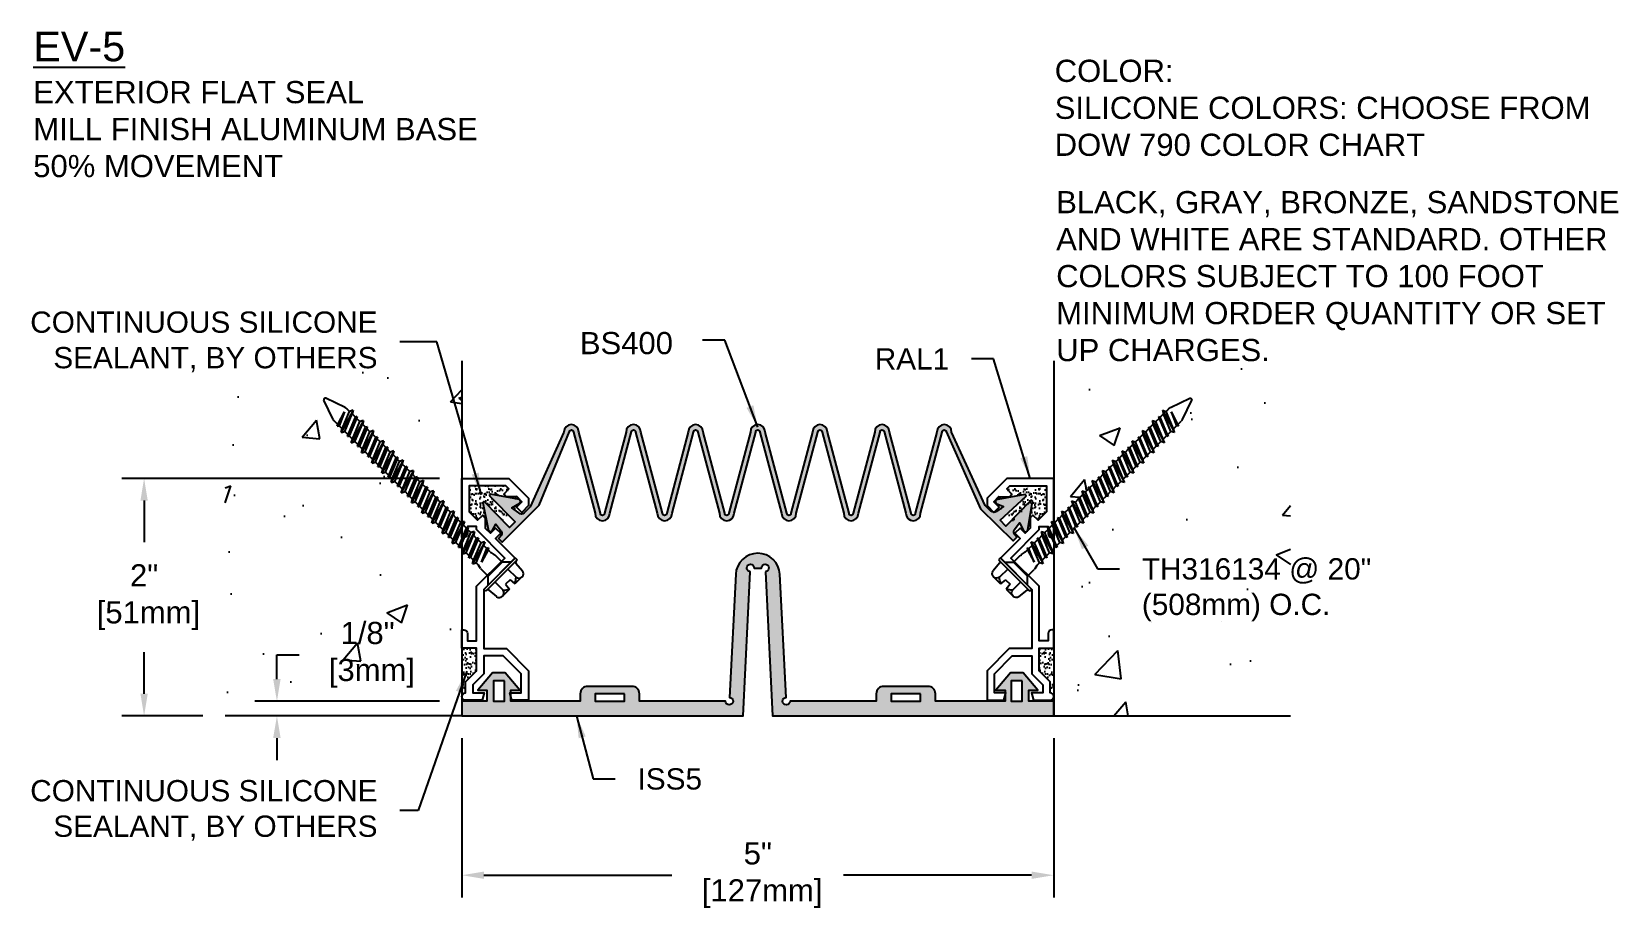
# Model space of a CAD drawing. Header units: inches. Extents: x -31.3 to -17.9, y 18.9 to 26.3.
import ezdxf

# ---------------------------------------------------------------- set-up
doc = ezdxf.new("R2010")
doc.units = ezdxf.units.IN
doc.header["$MEASUREMENT"] = 0
for name, color, linetype in [('Anchors', 4, 'Continuous'), ('Conditions', 1, 'Continuous'), ('Dimensions', 3, 'Continuous'), ('Fillers', 2, 'Continuous'), ('Metals', 7, 'Continuous'), ('TEXT', 2, 'Continuous')]:
    doc.layers.add(name, color=color, linetype=linetype)
doc.styles.add('ARIAL', font='arial.ttf')
doc.dimstyles.new('Arial', dxfattribs={"dimtxt": 0.1875, "dimasz": 0.1875, "dimexe": 0.1875, "dimexo": 0.1875, "dimgap": 0.1875, "dimtad": 0, "dimtih": 1, "dimtoh": 1, "dimdec": 4, "dimzin": 3, "dimdsep": 46, "dimlunit": 4, "dimtxsty": 'ARIAL', "dimcen": 0.1875, "dimadec": 0, "dimazin": 0, "dimtfac": 1, "dimtdec": 4, "dimtofl": 0, "dimtmove": 0, "dimatfit": 3, "dimfxl": 0, "dimfrac": 2, "dimtolj": 1, "dimtzin": 0, "dimarcsym": 0})
pattern_1 = [(37.5, (-29.679016, 20.55752), (-0.0020473, 0.0626218), [0, -0.0494, 0, -0.05525, 0, -0.0528125]), (7.5, (-29.67902, 20.55752), (0.0575177, 0.0917197), [0, -0.02665, 0, -0.044525, 0, -0.0170625]), (327.5, (-29.71899, 20.55752), (0.1012096, 0.0001839), [0, -0.01625, 0, -0.0585, 0, -0.076375]), (317.5, (-29.71899, 20.55752), (0.097699, 0.0285245), [0, -0.008125, 0, -0.03835, 0, -0.043875])]
pattern_2 = [(142.5, (-20.679016, 20.55752), (0.0020473, 0.0626218), [0, -0.0494, 0, -0.05525, 0, -0.0528125]), (172.5, (-20.67902, 20.55752), (-0.0575177, 0.0917197), [0, -0.02665, 0, -0.044525, 0, -0.0170625]), (212.5, (-20.63904, 20.55752), (-0.1012096, 0.0001839), [0, -0.01625, 0, -0.0585, 0, -0.076375]), (222.5, (-20.63904, 20.55752), (-0.097699, 0.0285245), [0, -0.008125, 0, -0.03835, 0, -0.043875])]

# ---------------------------------------------------------------- blocks, each defined once
blk = doc.blocks.new('*D7')
at = {"layer": 'DEFPOINTS', "color": 0}
for p in [(-27.679, 20.558), (-22.679, 20.558), (-27.679, 19.211)]:
    blk.add_point(p, dxfattribs=at)
at = {"layer": 'Dimensions', "color": 0, "lineweight": -2}
for p, q in [((-27.679, 20.37), (-27.679, 19.024)), ((-22.679, 20.37), (-22.679, 19.024)), ((-27.492, 19.211), (-25.904, 19.211)), ((-22.867, 19.211), (-24.454, 19.211))]:
    blk.add_line(p, q, dxfattribs=at)
at = {"layer": 'Dimensions', "color": 0}
for points in [[(-27.492, 19.242), (-27.492, 19.18), (-27.679, 19.211)], [(-22.867, 19.242), (-22.867, 19.18), (-22.679, 19.211)]]:
    blk.add_solid(points, dxfattribs=at)
at = {"layer": 'Dimensions', "color": 0, "insert": (-25.179, 19.211), "char_height": 0.1875, "attachment_point": 5, "style": 'ARIAL'}
blk.add_mtext('\\A1;5"\\P [127mm]', dxfattribs=at)
blk = doc.blocks.new('*D8')
at = {"layer": 'DEFPOINTS', "color": 0}
for p in [(-27.679, 22.565), (-30.363, 20.558), (-29.679, 20.558)]:
    blk.add_point(p, dxfattribs=at)
at = {"layer": 'Dimensions', "color": 0, "lineweight": -2}
for p, q in [((-27.867, 22.565), (-30.551, 22.565)), ((-30.363, 22.377), (-30.363, 22.026)), ((-30.363, 20.745), (-30.363, 21.097)), ((-29.867, 20.558), (-30.551, 20.558))]:
    blk.add_line(p, q, dxfattribs=at)
at = {"layer": 'Dimensions', "color": 0}
for points in [[(-30.394, 22.377), (-30.332, 22.377), (-30.363, 22.565)], [(-30.394, 20.745), (-30.332, 20.745), (-30.363, 20.558)]]:
    blk.add_solid(points, dxfattribs=at)
at = {"layer": 'Dimensions', "color": 0, "insert": (-30.363, 21.561), "char_height": 0.1875, "attachment_point": 5, "style": 'ARIAL'}
blk.add_mtext('\\A1;2"\\P [51mm]', dxfattribs=at)
blk = doc.blocks.new('A$CB0F2')
blk.add_lwpolyline([(0.029, 0.002, -0.958439), (0.032, 0.064), (0.032, 0.158), (0.125, 0.251), (0.125, 0.442), (0.001, 0.442), (0.001, 0.597), (0.017, 0.597, -0.414214), (0.048, 0.566), (0.048, 0.504), (0.125, 0.504), (0.125, 0.965), (0.364, 1.204), (0.125, 1.444), (0.125, 1.471), (0.048, 1.471), (0.048, 1.409, -0.414214), (0.017, 1.378), (0.001, 1.378), (0.001, 1.877), (0.397, 1.877), (0.564, 1.711), (0.564, 1.647), (0.507, 1.59), (0.463, 1.634), (0.508, 1.679), (0.464, 1.723), (0.375, 1.722), (0.354, 1.744), (0.398, 1.788), (0.371, 1.815), (0.063, 1.815), (0.063, 1.594), (0.133, 1.523), (0.177, 1.567), (0.199, 1.545), (0.199, 1.457), (0.243, 1.414), (0.286, 1.457), (0.33, 1.414), (0.286, 1.37), (0.452, 1.204), (0.187, 0.939), (0.187, 0.439), (0.377, 0.439), (0.564, 0.252), (0.564, 0.002), (0.423, 0.002), (0.407, 0.064), (0.502, 0.064), (0.502, 0.226), (0.351, 0.377), (0.187, 0.377), (0.187, 0.225), (0.094, 0.132), (0.094, 0.064), (0.189, 0.064), (0.172, 0.002), (0.029, 0.002)], format="xyb")
blk = doc.blocks.new('ral1')
blk.add_blockref('A$CB0F2', (-0.029, -0.002))
blk = doc.blocks.new('Th316134')
for p, q in [((-0.135, 1.779), (-0.129, 1.85)), ((-0.097, 1.877), (-0.027, 1.877)), ((-0.065, 1.769), (-0.065, 1.85)), ((-0.023, 1.833), (-0.027, 1.877)), ((-0.023, 1.833), (0.023, 1.833)), ((0.023, 1.833), (0.027, 1.877)), ((0.027, 1.877), (0.097, 1.877)), ((0.064, 1.769), (0.064, 1.85)), ((0.135, 1.779), (0.129, 1.85)), ((-0.157, 1.75), (-0.157, 1.769)), ((-0.157, 1.769), (0.157, 1.769)), ((-0.157, 1.75), (0.157, 1.75)), ((-0.115, 1.75), (-0.07, 1.705)), ((-0.07, 1.705), (-0.07, 1.638)), ((-0.07, 1.705), (0.07, 1.705)), ((0.115, 1.75), (0.07, 1.705)), ((0.07, 1.705), (0.07, 1.638)), ((0.157, 1.769), (0.157, 1.75)), ((-0.074, 1.566), (0.032, 1.603)), ((-0.074, 1.566), (-0.062, 1.573)), ((-0.069, 1.628), (-0.063, 1.602)), ((-0.062, 1.573), (0.032, 1.603)), ((0.032, 1.603), (-0.062, 1.56)), ((-0.062, 1.593), (-0.062, 1.573)), ((0.062, 1.579), (-0.062, 1.529)), ((0.062, 1.593), (0.062, 1.579)), ((0.086, 1.566), (0.062, 1.579)), ((0.069, 1.628), (0.063, 1.602)), ((-0.086, 1.516), (0.086, 1.566)), ((-0.086, 1.516), (-0.062, 1.529)), ((-0.086, 1.516), (-0.062, 1.503)), ((-0.086, 1.414), (0.086, 1.465)), ((-0.074, 1.566), (-0.062, 1.56)), ((-0.074, 1.465), (0.074, 1.516)), ((-0.074, 1.465), (-0.062, 1.471)), ((-0.074, 1.465), (-0.062, 1.459)), ((-0.062, 1.56), (-0.062, 1.529)), ((0.062, 1.553), (-0.062, 1.503)), ((-0.062, 1.471), (0.062, 1.522)), ((0.062, 1.509), (-0.062, 1.459)), ((-0.062, 1.503), (-0.062, 1.471)), ((0.062, 1.478), (-0.062, 1.427)), ((-0.062, 1.459), (-0.062, 1.427)), ((0.086, 1.566), (0.062, 1.553)), ((0.062, 1.553), (0.062, 1.522)), ((0.074, 1.516), (0.062, 1.522)), ((0.074, 1.516), (0.062, 1.509)), ((0.062, 1.509), (0.062, 1.478)), ((0.086, 1.465), (0.062, 1.478)), ((0.086, 1.465), (0.062, 1.452)), ((-0.086, 1.414), (-0.062, 1.427)), ((-0.086, 1.414), (-0.062, 1.401)), ((-0.086, 1.313), (0.086, 1.363)), ((-0.074, 1.363), (0.074, 1.414)), ((-0.074, 1.363), (-0.062, 1.369)), ((-0.074, 1.363), (-0.062, 1.357)), ((0.062, 1.452), (-0.062, 1.401)), ((-0.062, 1.369), (0.062, 1.42)), ((0.062, 1.408), (-0.062, 1.357)), ((-0.062, 1.401), (-0.062, 1.369)), ((0.062, 1.376), (-0.062, 1.325)), ((-0.062, 1.357), (-0.062, 1.325)), ((0.062, 1.35), (-0.062, 1.3)), ((0.062, 1.452), (0.062, 1.42)), ((0.074, 1.414), (0.062, 1.42)), ((0.074, 1.414), (0.062, 1.408)), ((0.062, 1.408), (0.062, 1.376)), ((0.086, 1.363), (0.062, 1.376)), ((0.086, 1.363), (0.062, 1.35)), ((0.062, 1.35), (0.062, 1.319)), ((-0.086, 1.313), (-0.062, 1.325)), ((-0.086, 1.313), (-0.062, 1.3)), ((-0.086, 1.211), (0.086, 1.262)), ((-0.074, 1.262), (0.074, 1.313)), ((-0.074, 1.262), (-0.062, 1.268)), ((-0.074, 1.262), (-0.062, 1.256)), ((-0.062, 1.268), (0.062, 1.319)), ((0.062, 1.306), (-0.062, 1.256)), ((-0.062, 1.3), (-0.062, 1.268)), ((0.062, 1.275), (-0.062, 1.224)), ((-0.062, 1.256), (-0.062, 1.224)), ((0.062, 1.249), (-0.062, 1.198)), ((0.074, 1.313), (0.062, 1.319)), ((0.074, 1.313), (0.062, 1.306)), ((0.062, 1.306), (0.062, 1.275)), ((0.086, 1.262), (0.062, 1.275)), ((0.086, 1.262), (0.062, 1.249)), ((0.062, 1.249), (0.062, 1.217)), ((-0.086, 1.211), (-0.062, 1.224)), ((-0.086, 1.211), (-0.062, 1.198)), ((-0.086, 1.109), (0.086, 1.16)), ((-0.086, 1.109), (-0.062, 1.122)), ((-0.074, 1.16), (0.074, 1.211)), ((-0.074, 1.16), (-0.062, 1.166)), ((-0.074, 1.16), (-0.062, 1.154)), ((-0.062, 1.166), (0.062, 1.217)), ((0.062, 1.205), (-0.062, 1.154)), ((-0.062, 1.198), (-0.062, 1.166)), ((0.062, 1.173), (-0.062, 1.122)), ((-0.062, 1.154), (-0.062, 1.122)), ((0.062, 1.147), (-0.062, 1.096)), ((0.074, 1.211), (0.062, 1.217)), ((0.074, 1.211), (0.062, 1.205)), ((0.062, 1.205), (0.062, 1.173)), ((0.086, 1.16), (0.062, 1.173)), ((0.086, 1.16), (0.062, 1.147)), ((0.062, 1.147), (0.062, 1.116)), ((-0.086, 1.109), (-0.062, 1.096)), ((-0.086, 1.008), (0.086, 1.059)), ((-0.086, 1.008), (-0.062, 1.021)), ((-0.074, 1.059), (0.074, 1.109)), ((-0.074, 1.059), (-0.062, 1.065)), ((-0.074, 1.059), (-0.062, 1.052)), ((-0.062, 1.065), (0.062, 1.116)), ((0.062, 1.103), (-0.062, 1.052)), ((-0.062, 1.096), (-0.062, 1.065)), ((0.062, 1.072), (-0.062, 1.021)), ((-0.062, 1.052), (-0.062, 1.021)), ((0.062, 1.046), (-0.062, 0.995)), ((-0.062, 0.963), (0.062, 1.014)), ((0.074, 1.109), (0.062, 1.116)), ((0.074, 1.109), (0.062, 1.103)), ((0.062, 1.103), (0.062, 1.072)), ((0.086, 1.059), (0.062, 1.072)), ((0.086, 1.059), (0.062, 1.046)), ((0.062, 1.046), (0.062, 1.014)), ((0.074, 1.008), (0.062, 1.014)), ((-0.086, 1.008), (-0.062, 0.995)), ((-0.086, 0.906), (0.086, 0.957)), ((-0.086, 0.906), (-0.062, 0.919)), ((-0.086, 0.906), (-0.062, 0.893)), ((-0.074, 0.957), (0.074, 1.008)), ((-0.074, 0.957), (-0.062, 0.963)), ((-0.074, 0.957), (-0.062, 0.951)), ((-0.074, 0.855), (0.074, 0.906)), ((0.062, 1.002), (-0.062, 0.951)), ((-0.062, 0.995), (-0.062, 0.963)), ((0.062, 0.97), (-0.062, 0.919)), ((-0.062, 0.951), (-0.062, 0.919)), ((0.062, 0.944), (-0.062, 0.893)), ((-0.062, 0.862), (0.062, 0.912)), ((0.062, 0.9), (-0.062, 0.849)), ((0.074, 1.008), (0.062, 1.002)), ((0.062, 1.002), (0.062, 0.97)), ((0.086, 0.957), (0.062, 0.97)), ((0.086, 0.957), (0.062, 0.944)), ((0.062, 0.944), (0.062, 0.912)), ((0.074, 0.906), (0.062, 0.912)), ((0.074, 0.906), (0.062, 0.9)), ((0.062, 0.9), (0.062, 0.868)), ((-0.086, 0.805), (0.086, 0.855)), ((-0.086, 0.805), (-0.062, 0.818)), ((-0.086, 0.805), (-0.062, 0.792)), ((-0.074, 0.855), (-0.062, 0.862)), ((-0.074, 0.855), (-0.062, 0.849)), ((-0.074, 0.754), (0.074, 0.805)), ((-0.062, 0.893), (-0.062, 0.862)), ((0.062, 0.868), (-0.062, 0.818)), ((-0.062, 0.849), (-0.062, 0.818)), ((0.062, 0.843), (-0.062, 0.792)), ((-0.062, 0.76), (0.062, 0.811)), ((0.062, 0.799), (-0.062, 0.748)), ((-0.062, 0.792), (-0.062, 0.76)), ((0.086, 0.855), (0.062, 0.868)), ((0.086, 0.855), (0.062, 0.843)), ((0.062, 0.843), (0.062, 0.811)), ((0.074, 0.805), (0.062, 0.811)), ((0.074, 0.805), (0.062, 0.799)), ((0.062, 0.799), (0.062, 0.767)), ((-0.086, 0.703), (0.086, 0.754)), ((-0.086, 0.703), (-0.062, 0.716)), ((-0.086, 0.703), (-0.062, 0.69)), ((-0.074, 0.754), (-0.062, 0.76)), ((-0.074, 0.754), (-0.062, 0.748)), ((-0.074, 0.66), (0.074, 0.711)), ((0.062, 0.767), (-0.062, 0.716)), ((-0.062, 0.748), (-0.062, 0.716)), ((0.062, 0.741), (-0.062, 0.69)), ((-0.062, 0.666), (0.062, 0.717)), ((0.062, 0.705), (-0.062, 0.654)), ((-0.062, 0.698), (-0.062, 0.666)), ((0.062, 0.673), (-0.062, 0.622)), ((0.086, 0.754), (0.062, 0.767)), ((0.086, 0.754), (0.062, 0.741)), ((0.062, 0.749), (0.062, 0.717)), ((0.074, 0.711), (0.062, 0.717)), ((0.074, 0.711), (0.062, 0.705)), ((0.062, 0.705), (0.062, 0.673)), ((0.086, 0.66), (0.062, 0.673)), ((-0.086, 0.609), (0.086, 0.66)), ((-0.086, 0.609), (-0.062, 0.622)), ((-0.086, 0.609), (-0.062, 0.596)), ((-0.074, 0.66), (-0.062, 0.666)), ((-0.074, 0.66), (-0.062, 0.654)), ((-0.074, 0.559), (0.074, 0.609)), ((-0.074, 0.559), (-0.062, 0.565)), ((-0.062, 0.654), (-0.062, 0.622)), ((0.062, 0.647), (-0.062, 0.596)), ((-0.062, 0.565), (0.062, 0.616)), ((0.062, 0.603), (-0.062, 0.552)), ((-0.062, 0.596), (-0.062, 0.565)), ((0.062, 0.572), (-0.062, 0.521)), ((0.086, 0.66), (0.062, 0.647)), ((0.062, 0.647), (0.062, 0.616)), ((0.074, 0.609), (0.062, 0.616)), ((0.074, 0.609), (0.062, 0.603)), ((0.062, 0.603), (0.062, 0.572)), ((0.086, 0.559), (0.062, 0.572)), ((-0.086, 0.508), (0.086, 0.559)), ((-0.086, 0.508), (-0.062, 0.521)), ((-0.086, 0.508), (-0.062, 0.495)), ((-0.086, 0.406), (0.086, 0.457)), ((-0.074, 0.559), (-0.062, 0.552)), ((-0.074, 0.457), (0.074, 0.508)), ((-0.074, 0.457), (-0.062, 0.463)), ((-0.074, 0.457), (-0.062, 0.451)), ((-0.062, 0.552), (-0.062, 0.521)), ((0.062, 0.546), (-0.062, 0.495)), ((-0.062, 0.463), (0.062, 0.514)), ((0.062, 0.502), (-0.062, 0.451)), ((-0.062, 0.495), (-0.062, 0.463)), ((0.062, 0.47), (-0.062, 0.419)), ((-0.062, 0.451), (-0.062, 0.419)), ((0.086, 0.559), (0.062, 0.546)), ((0.062, 0.546), (0.062, 0.514)), ((0.074, 0.508), (0.062, 0.514)), ((0.074, 0.508), (0.062, 0.502)), ((0.062, 0.502), (0.062, 0.47)), ((0.086, 0.457), (0.062, 0.47)), ((0.086, 0.457), (0.062, 0.444)), ((-0.086, 0.406), (-0.062, 0.419)), ((-0.086, 0.406), (-0.062, 0.393)), ((-0.086, 0.305), (0.086, 0.355)), ((-0.074, 0.355), (0.074, 0.406)), ((-0.074, 0.355), (-0.062, 0.362)), ((-0.074, 0.355), (-0.062, 0.349)), ((0.062, 0.444), (-0.062, 0.393)), ((-0.062, 0.362), (0.062, 0.412)), ((0.062, 0.4), (-0.062, 0.349)), ((-0.062, 0.393), (-0.062, 0.362)), ((0.062, 0.368), (-0.062, 0.318)), ((-0.062, 0.349), (-0.062, 0.318)), ((0.062, 0.343), (-0.062, 0.292)), ((0.062, 0.444), (0.062, 0.412)), ((0.074, 0.406), (0.062, 0.412)), ((0.074, 0.406), (0.062, 0.4)), ((0.062, 0.4), (0.062, 0.368)), ((0.086, 0.355), (0.062, 0.368)), ((0.086, 0.355), (0.062, 0.343)), ((0.062, 0.343), (0.062, 0.311)), ((-0.086, 0.305), (-0.062, 0.318)), ((-0.086, 0.305), (-0.062, 0.292)), ((-0.086, 0.203), (0.086, 0.254)), ((-0.074, 0.254), (0.074, 0.305)), ((-0.074, 0.254), (-0.062, 0.26)), ((-0.074, 0.254), (-0.062, 0.248)), ((-0.062, 0.26), (0.062, 0.311)), ((0.062, 0.299), (-0.062, 0.248)), ((-0.062, 0.292), (-0.062, 0.26)), ((0.062, 0.267), (-0.062, 0.216)), ((-0.062, 0.248), (-0.062, 0.216)), ((0.062, 0.241), (-0.062, 0.19)), ((0.074, 0.305), (0.062, 0.311)), ((0.074, 0.305), (0.062, 0.299)), ((0.062, 0.299), (0.062, 0.267)), ((0.086, 0.254), (0.062, 0.267)), ((0.086, 0.254), (0.062, 0.241)), ((0.062, 0.241), (0.062, 0.209)), ((-0.086, 0.203), (-0.062, 0.216)), ((-0.086, 0.203), (-0.062, 0.19)), ((-0.062, 0.19), (-0.062, 0.164)), ((-0.06, 0.149), (-0.01, 0.006)), ((-0.034, 0.166), (0.062, 0.209)), ((-0.034, 0.166), (0.074, 0.203)), ((0.062, 0.197), (-0.034, 0.166)), ((0.06, 0.149), (0.01, 0.006)), ((0.074, 0.203), (0.062, 0.209)), ((0.074, 0.203), (0.062, 0.197)), ((0.062, 0.197), (0.062, 0.164))]:
    blk.add_line(p, q)
for centre, radius, start, end in [((-0.097, 1.845), 0.0327, 9.285, 170.715), ((0, 1.788), 0.0896, 107.4215, 136.0407), ((0, 1.788), 0.0896, 43.9593, 72.5785), ((0.097, 1.845), 0.0327, 9.285, 170.715), ((-0.146, 1.78), 0.0112, 270, 355), ((0.146, 1.78), 0.0112, 185, 270), ((-0.023, 1.638), 0.0465, 180, 191.9357), ((-0.109, 1.593), 0.0465, 0, 11.9357), ((0.109, 1.593), 0.0465, 168.0643, 180), ((0.023, 1.638), 0.0465, 348.0643, 0), ((-0.016, 0.164), 0.0465, 180, 199.3058), ((0.016, 0.164), 0.0465, 340.6942, 0), ((0, 0.011), 0.0106, 204.1001, 335.8999)]:
    blk.add_arc(centre, radius, start, end)
blk = doc.blocks.new('*D9')
at = {"layer": 'DEFPOINTS', "color": 0}
for p in [(-27.679, 20.681), (-29.241, 20.558), (-27.679, 20.558)]:
    blk.add_point(p, dxfattribs=at)
at = {"layer": 'Dimensions', "color": 0, "lineweight": -2}
for p, q in [((-29.241, 20.869), (-29.241, 21.074)), ((-29.241, 21.074), (-29.054, 21.074)), ((-27.867, 20.681), (-29.429, 20.681)), ((-27.867, 20.558), (-29.429, 20.558)), ((-29.241, 20.37), (-29.241, 20.183))]:
    blk.add_line(p, q, dxfattribs=at)
at = {"layer": 'Dimensions', "color": 0}
for points in [[(-29.273, 20.869), (-29.21, 20.869), (-29.241, 20.681)], [(-29.273, 20.37), (-29.21, 20.37), (-29.241, 20.558)]]:
    blk.add_solid(points, dxfattribs=at)
at = {"layer": 'Dimensions', "color": 0, "insert": (-28.475, 21.074), "char_height": 0.1875, "attachment_point": 5, "style": 'ARIAL'}
blk.add_mtext('\\A1;1/8"\\P [3mm]', dxfattribs=at)
blk = doc.blocks.new('ISS5')
h = blk.add_hatch(color=256)
h.dxf.hatch_style = 1
h.paths.add_polyline_path([(2.436, 1.219, -2.331421), (2.469, 1.25), (2.531, 1.25, -2.331421), (2.564, 1.219), (2.625, 0), (5, 0), (5, 0.125), (4.788, 0.125), (4.788, 0.218), (4.865, 0.218), (4.74, 0.363), (4.635, 0.363), (4.51, 0.218), (4.588, 0.218), (4.588, 0.125), (4, 0.125), (4, 0.187, 0.414214), (3.937, 0.25), (3.562, 0.25, 0.414214), (3.5, 0.187), (3.5, 0.125), (2.772, 0.125, -2.331421), (2.739, 0.156), (2.687, 1.197, 0.951249), (2.313, 1.197), (2.261, 0.156, -2.331421), (2.228, 0.125), (1.5, 0.125), (1.5, 0.187, 0.414214), (1.438, 0.25), (1.062, 0.25, 0.414214), (1, 0.187), (1, 0.125), (0.413, 0.125), (0.413, 0.218), (0.49, 0.218), (0.365, 0.363), (0.26, 0.363), (0.135, 0.218), (0.212, 0.218), (0.212, 0.125), (0, 0.125), (0, 0), (2.375, 0)])
h.paths.add_polyline_path([(1.375, 0.187), (1.375, 0.125), (1.125, 0.125), (1.125, 0.187)], flags=16)
h.paths.add_polyline_path([(3.625, 0.187), (3.875, 0.187), (3.875, 0.125), (3.625, 0.125)], flags=16)
h.paths.add_polyline_path([(0.359, 0.297), (0.359, 0.125), (0.266, 0.125), (0.266, 0.297)], flags=16)
h.paths.add_polyline_path([(4.641, 0.297), (4.734, 0.297), (4.734, 0.125), (4.641, 0.125)], flags=16)
blk.add_lwpolyline([(2.564, 1.219), (2.625, 0), (5, 0), (5, 0.125), (4.788, 0.125), (4.788, 0.218), (4.865, 0.218), (4.74, 0.363), (4.635, 0.363), (4.51, 0.218), (4.588, 0.218), (4.588, 0.125), (4, 0.125), (4, 0.187, 0.414214), (3.937, 0.25), (3.562, 0.25, 0.414214), (3.5, 0.187), (3.5, 0.125), (2.772, 0.125, -2.331421), (2.739, 0.156), (2.687, 1.197, 0.951249), (2.313, 1.197), (2.261, 0.156, -2.331421), (2.228, 0.125), (1.5, 0.125), (1.5, 0.187, 0.414214), (1.438, 0.25), (1.062, 0.25, 0.414214), (1, 0.187), (1, 0.125), (0.413, 0.125), (0.413, 0.218), (0.49, 0.218), (0.365, 0.363), (0.26, 0.363), (0.135, 0.218), (0.212, 0.218), (0.212, 0.125), (0, 0.125), (0, 0), (2.375, 0), (2.436, 1.219, -2.331421), (2.469, 1.25), (2.531, 1.25, -2.331421)], format="xyb", close=True)
for points in [[(0.359, 0.297), (0.266, 0.297), (0.266, 0.125), (0.359, 0.125)], [(4.734, 0.297), (4.641, 0.297), (4.641, 0.125), (4.734, 0.125)], [(1.375, 0.187), (1.125, 0.187), (1.125, 0.125), (1.375, 0.125)], [(3.875, 0.187), (3.625, 0.187), (3.625, 0.125), (3.875, 0.125)]]:
    blk.add_lwpolyline(points, close=True)
blk = doc.blocks.new('bs800')
at = {"layer": 'TEXT'}
blk.add_hatch(color=256, dxfattribs=at).paths.add_polyline_path([(2.598, 7.428, 1), (2.473, 7.428), (2.291, 6.741, -1), (2.256, 6.741), (2.073, 7.428, 1), (1.948, 7.428), (1.766, 6.741, -1), (1.731, 6.741), (1.548, 7.428, 1), (1.423, 7.428), (1.138, 6.796), (1.086, 6.744, -0.414214), (1.042, 6.744), (0.984, 6.787), (1.05, 6.826, 0.699658), (1.034, 6.86), (0.802, 6.903, 0.637589), (0.796, 6.886), (1.012, 6.67), (0.962, 6.621), (0.755, 6.835, 0.67662), (0.738, 6.828), (0.782, 6.608, 0.684825), (0.816, 6.593), (0.847, 6.649), (0.893, 6.589, -0.379282), (0.884, 6.542), (0.871, 6.529), (0.902, 6.497), (1.214, 6.811), (1.469, 7.431, -0.91191), (1.503, 7.428), (1.686, 6.741, 1), (1.811, 6.741), (1.993, 7.431, -0.91191), (2.028, 7.428), (2.211, 6.741, 1), (2.336, 6.741), (2.518, 7.428, -1), (2.553, 7.428), (2.736, 6.741, 1), (2.861, 6.741), (3.043, 7.428, -1), (3.078, 7.428), (3.261, 6.741, 1), (3.386, 6.741), (3.568, 7.428, -1), (3.603, 7.428), (3.786, 6.741, 1), (3.911, 6.741), (4.093, 7.428, -0.91191), (4.128, 7.431), (4.311, 6.741, 1), (4.436, 6.741), (4.618, 7.428, -0.91191), (4.653, 7.431), (4.941, 6.78), (5.218, 6.508), (5.249, 6.54), (5.236, 6.554, -0.379282), (5.227, 6.601), (5.272, 6.661), (5.307, 6.59, 0.684825), (5.341, 6.605), (5.382, 6.839, 0.67662), (5.365, 6.847), (5.157, 6.632), (5.108, 6.682), (5.324, 6.882, 0.637589), (5.317, 6.899), (5.089, 6.858, 0.699658), (5.074, 6.824), (5.136, 6.798), (5.08, 6.757, -0.182209), (5.054, 6.749), (5.054, 6.749), (5.054, 6.749, -0.184221), (5.03, 6.76), (4.982, 6.807), (4.698, 7.428, 1), (4.573, 7.428), (4.391, 6.741, -1), (4.356, 6.741), (4.173, 7.428, 1), (4.048, 7.428), (3.866, 6.741, -1), (3.831, 6.741), (3.648, 7.428, 1), (3.523, 7.428), (3.341, 6.741, -1), (3.306, 6.741), (3.123, 7.428, 1), (2.998, 7.428), (2.816, 6.741, -1), (2.781, 6.741)])
at = {"layer": 'Fillers'}
blk.add_lwpolyline([(2.816, 6.741, -1), (2.781, 6.741), (2.598, 7.428, 1), (2.473, 7.428), (2.291, 6.741, -1), (2.256, 6.741), (2.073, 7.428, 1), (1.948, 7.428), (1.766, 6.741, -1), (1.731, 6.741), (1.548, 7.428, 1), (1.423, 7.428), (1.138, 6.796), (1.086, 6.744, -0.414214), (1.042, 6.744), (0.984, 6.787), (1.05, 6.826, 0.699658), (1.034, 6.86), (0.802, 6.903, 0.637589), (0.796, 6.886), (1.012, 6.67), (0.962, 6.621), (0.755, 6.835, 0.67662), (0.738, 6.828), (0.782, 6.608, 0.684825), (0.816, 6.593), (0.847, 6.649), (0.893, 6.589, -0.379282), (0.884, 6.542), (0.871, 6.529), (0.902, 6.497), (1.214, 6.811), (1.469, 7.431, -0.91191), (1.503, 7.428), (1.686, 6.741, 1), (1.811, 6.741), (1.993, 7.431, -0.91191), (2.028, 7.428), (2.211, 6.741, 1), (2.336, 6.741), (2.518, 7.428, -1), (2.553, 7.428), (2.736, 6.741, 1), (2.861, 6.741), (3.043, 7.428, -1), (3.078, 7.428), (3.261, 6.741, 1), (3.386, 6.741), (3.568, 7.428, -1), (3.603, 7.428), (3.786, 6.741, 1), (3.911, 6.741), (4.093, 7.428, -0.91191), (4.128, 7.431), (4.311, 6.741, 1), (4.436, 6.741), (4.618, 7.428, -0.91191), (4.653, 7.431), (4.941, 6.78), (5.218, 6.508), (5.249, 6.54), (5.236, 6.554, -0.379282), (5.227, 6.601), (5.272, 6.661), (5.307, 6.59, 0.684825), (5.341, 6.605), (5.382, 6.839, 0.67662), (5.365, 6.847), (5.157, 6.632), (5.108, 6.682), (5.324, 6.882, 0.637589), (5.317, 6.899), (5.089, 6.858, 0.699658), (5.074, 6.824), (5.136, 6.798), (5.078, 6.756, -0.360218), (5.03, 6.76), (4.982, 6.807), (4.698, 7.428, 1), (4.573, 7.428), (4.391, 6.741, -1), (4.356, 6.741), (4.173, 7.428, 1), (4.048, 7.428), (3.866, 6.741, -1), (3.831, 6.741), (3.648, 7.428, 1), (3.523, 7.428), (3.341, 6.741, -1), (3.306, 6.741), (3.123, 7.428, 1), (2.998, 7.428)], format="xyb", close=True, dxfattribs=at)

msp = doc.modelspace()

# ---------------------------------------------------------------- hatches: boundary and pattern name
at = {"layer": 'Conditions'}
h = msp.add_hatch(dxfattribs=at)
h.set_pattern_fill('AR-CONC', color=256, scale=0.25, style=0)
h.set_pattern_definition([(50, (-29.7818, 17.4272), (1.79315, -0.15688), [0.1875, -2.0625]), (355, (-29.7818, 17.4272), (-0.3469, 1.8805), [0.15, -1.65]), (100.45, (-29.6324, 17.4141), (1.44627, 1.7236), [0.15935, -1.75286]), (46.184, (-29.7818, 17.9272), (2.6681, -0.4138), [0.28125, -3.09375]), (96.636, (-29.5594, 17.8927), (2.3367, 2.4353), [0.239, -2.6293]), (351.184, (-29.7818, 17.9272), (2.3367, 2.4353), [0.225, -2.475]), (21, (-29.5318, 17.8022), (1.49227, -1.00655), [0.1875, -2.0625]), (326, (-29.5318, 17.8022), (0.6083, 1.8129), [0.15, -1.65]), (71.45, (-29.4074, 17.7183), (2.10056, 0.80633), [0.15935, -1.75286]), (37.5, (-29.7818, 17.4272), (0.0304, 0.832235), [0, -1.63, 0, -1.675, 0, -1.65625]), (7.5, (-29.7818, 17.4272), (0.65767, 0.98603), [0, -0.955, 0, -1.5925, 0, -0.63125]), (327.5, (-30.3393, 17.4272), (1.334556, -0.05639), [0, -0.625, 0, -1.95, 0, -2.5875]), (317.5, (-30.5893, 17.4272), (1.45797, 0.25026), [0, -0.8125, 0, -1.295, 0, -1.8375])])
h.paths.add_polyline_path([(-27.67902, 21.9727), (-27.69208, 21.98576), (-27.70697, 21.98129), (-27.7025, 21.99619), (-27.72931, 22.02299), (-27.76054, 22.01363), (-27.75118, 22.04486), (-27.77798, 22.07167), (-27.79288, 22.0672), (-27.78841, 22.08209), (-27.81522, 22.1089), (-27.84645, 22.09953), (-27.83708, 22.13076), (-27.86389, 22.15757), (-27.87878, 22.1531), (-27.87431, 22.168), (-27.90112, 22.1948), (-27.93235, 22.18543), (-27.92298, 22.21667), (-27.94979, 22.24347), (-27.96468, 22.23901), (-27.96022, 22.2539), (-27.98702, 22.28071), (-28.01825, 22.27134), (-28.00889, 22.30257), (-28.03569, 22.32938), (-28.05059, 22.32491), (-28.04612, 22.3398), (-28.07293, 22.36661), (-28.10416, 22.35724), (-28.09479, 22.38847), (-28.1216, 22.41528), (-28.13649, 22.41081), (-28.13202, 22.42571), (-28.15883, 22.45251), (-28.19006, 22.44315), (-28.18069, 22.47438), (-28.2075, 22.50118), (-28.22239, 22.49672), (-28.21793, 22.51161), (-28.24473, 22.53842), (-28.27597, 22.52905), (-28.2666, 22.56028), (-28.2868, 22.58048), (-28.30169, 22.57601), (-28.29722, 22.59091), (-28.32403, 22.61771), (-28.35526, 22.60835), (-28.34589, 22.63958), (-28.3727, 22.66638), (-28.38759, 22.66192), (-28.38313, 22.67681), (-28.40993, 22.70362), (-28.44117, 22.69425), (-28.4318, 22.72548), (-28.4586, 22.75229), (-28.4735, 22.74782), (-28.46903, 22.76271), (-28.49584, 22.78952), (-28.52707, 22.78015), (-28.5177, 22.81138), (-28.54451, 22.83819), (-28.5594, 22.83372), (-28.55493, 22.84862), (-28.58174, 22.87542), (-28.61297, 22.86606), (-28.60361, 22.89729), (-28.63041, 22.92409), (-28.64531, 22.91963), (-28.64084, 22.93452), (-28.66764, 22.96133), (-28.69888, 22.95196), (-28.68951, 22.98319), (-28.71632, 23.01), (-28.73121, 23.00553), (-28.72674, 23.02042), (-28.75433, 23.04802, -0.08443704), (-28.76513, 23.06323), (-28.84264, 23.22433, -0.77412328), (-28.82534, 23.24162), (-28.66424, 23.16411, -0.08443704), (-28.64903, 23.15332), (-28.62716, 23.13145), (-28.59592, 23.14082), (-28.60529, 23.10958), (-28.57849, 23.08278), (-28.56359, 23.08724), (-28.56806, 23.07235), (-28.54125, 23.04554), (-28.51002, 23.05491), (-28.51939, 23.02368), (-28.49258, 22.99687), (-28.47769, 23.00134), (-28.48216, 22.98645), (-28.45535, 22.95964), (-28.42412, 22.96901), (-28.43348, 22.93778), (-28.40668, 22.91097), (-28.39178, 22.91544), (-28.39625, 22.90054), (-28.36944, 22.87374), (-28.33821, 22.88311), (-28.34758, 22.85187), (-28.32077, 22.82507), (-28.30588, 22.82953), (-28.31035, 22.81464), (-28.28354, 22.78783), (-28.25231, 22.7972), (-28.26168, 22.76597), (-28.23487, 22.73916), (-28.21998, 22.74363), (-28.22444, 22.72874), (-28.20425, 22.70854), (-28.17301, 22.71791), (-28.18238, 22.68667), (-28.15557, 22.65987), (-28.14068, 22.66433), (-28.14515, 22.64944), (-28.11834, 22.62263), (-28.08711, 22.632), (-28.09648, 22.60077), (-28.06967, 22.57396), (-28.05478, 22.57843), (-28.05924, 22.56354), (-28.03244, 22.53673), (-28.00121, 22.5461), (-28.01057, 22.51487), (-27.98377, 22.48806), (-27.96887, 22.49253), (-27.97334, 22.47763), (-27.94653, 22.45083), (-27.9153, 22.46019), (-27.92467, 22.42896), (-27.89786, 22.40216), (-27.88297, 22.40662), (-27.88744, 22.39173), (-27.86063, 22.36492), (-27.8294, 22.37429), (-27.83877, 22.34306), (-27.81196, 22.31625), (-27.79707, 22.32072), (-27.80153, 22.30583), (-27.77473, 22.27902), (-27.74349, 22.28839), (-27.75286, 22.25715), (-27.72606, 22.23035), (-27.71116, 22.23482), (-27.71563, 22.21992), (-27.68882, 22.19312), (-27.67908, 22.19604), (-27.67908, 22.5649), (-27.67902, 22.5649), (-27.67902, 23.55752), (-29.67902, 23.55752), (-29.67902, 20.55752), (-27.67902, 20.55752), (-27.67902, 20.71894, -0.03167313), (-27.67902, 20.72286), (-27.67902, 21.1299), (-27.67908, 21.1299), (-27.67908, 21.2849), (-27.67902, 21.2849)])
h = msp.add_hatch(dxfattribs=at)
h.set_pattern_fill('AR-CONC', color=256, scale=0.25, style=0)
h.set_pattern_definition([(50, (1, 0), (1.79315, -0.15688), [0.1875, -2.0625]), (355, (1, 0), (-0.34688, 1.88048), [0.15, -1.65]), (100.4514, (1.1494, -0.013), (1.44627, 1.7236), [0.15935, -1.752855]), (46.184, (1, 0.5), (2.6681, -0.4138), [0.28125, -3.09375]), (96.636, (1.2223, 0.4655), (2.33665, 2.4353), [0.23903, -2.62928]), (351.184, (1, 0.5), (2.33665, 2.4353), [0.225, -2.475]), (21, (1.25, 0.375), (1.49227, -1.00655), [0.1875, -2.0625]), (326, (1.25, 0.375), (0.60829, 1.81288), [0.15, -1.65]), (71.4514, (1.3744, 0.2911), (2.10056, 0.80633), [0.15935, -1.752855]), (37.5, (1, 0), (0.0304, 0.832235), [0, -1.63, 0, -1.675, 0, -1.65625]), (7.5, (1, 0), (0.657674, 0.98603), [0, -0.955, 0, -1.5925, 0, -0.63125]), (327.5, (0.4425, 0), (1.334556, -0.056387), [0, -0.625, 0, -1.95, 0, -2.5875]), (317.5, (0.1925, 0), (1.457965, 0.250262), [0, -0.8125, 0, -1.295, 0, -1.8375])])
h.paths.add_polyline_path([(-20.67902, 23.55752), (-22.67902, 23.55752), (-22.67902, 22.5649), (-22.67895, 22.5649), (-22.67895, 22.19604), (-22.66921, 22.19312), (-22.6424, 22.21992), (-22.64687, 22.23482), (-22.63198, 22.23035), (-22.60517, 22.25715), (-22.61454, 22.28839), (-22.58331, 22.27902), (-22.5565, 22.30583), (-22.56097, 22.32072), (-22.54607, 22.31625), (-22.51927, 22.34306), (-22.52863, 22.37429), (-22.4974, 22.36492), (-22.4706, 22.39173), (-22.47506, 22.40662), (-22.46017, 22.40216), (-22.43336, 22.42896), (-22.44273, 22.46019), (-22.4115, 22.45083), (-22.38469, 22.47763), (-22.38916, 22.49253), (-22.37427, 22.48806), (-22.34746, 22.51487), (-22.35683, 22.5461), (-22.3256, 22.53673), (-22.29879, 22.56354), (-22.30326, 22.57843), (-22.28836, 22.57396), (-22.26156, 22.60077), (-22.27092, 22.632), (-22.23969, 22.62263), (-22.21288, 22.64944), (-22.21735, 22.66433), (-22.20246, 22.65987), (-22.17565, 22.68667), (-22.18502, 22.71791), (-22.15379, 22.70854), (-22.13359, 22.72874), (-22.13806, 22.74363), (-22.12316, 22.73916), (-22.09636, 22.76597), (-22.10572, 22.7972), (-22.07449, 22.78783), (-22.04769, 22.81464), (-22.05215, 22.82953), (-22.03726, 22.82507), (-22.01045, 22.85187), (-22.01982, 22.88311), (-21.98859, 22.87374), (-21.96178, 22.90054), (-21.96625, 22.91544), (-21.95136, 22.91097), (-21.92455, 22.93778), (-21.93392, 22.96901), (-21.90268, 22.95964), (-21.87588, 22.98645), (-21.88034, 23.00134), (-21.86545, 22.99687), (-21.83865, 23.02368), (-21.84801, 23.05491), (-21.81678, 23.04554), (-21.78997, 23.07235), (-21.79444, 23.08724), (-21.77955, 23.08278), (-21.75274, 23.10958), (-21.76211, 23.14082), (-21.73088, 23.13145), (-21.709, 23.15332, -0.08443704), (-21.69379, 23.16411), (-21.53269, 23.24162, -0.77412328), (-21.5154, 23.22433), (-21.59291, 23.06323, -0.08443704), (-21.6037, 23.04802), (-21.63129, 23.02042), (-21.62682, 23.00553), (-21.64172, 23.01), (-21.66852, 22.98319), (-21.65916, 22.95196), (-21.69039, 22.96133), (-21.71719, 22.93452), (-21.71273, 22.91963), (-21.72762, 22.92409), (-21.75443, 22.89729), (-21.74506, 22.86606), (-21.77629, 22.87542), (-21.8031, 22.84862), (-21.79863, 22.83372), (-21.81352, 22.83819), (-21.84033, 22.81138), (-21.83096, 22.78015), (-21.8622, 22.78952), (-21.889, 22.76271), (-21.88454, 22.74782), (-21.89943, 22.75229), (-21.92624, 22.72548), (-21.91687, 22.69425), (-21.9481, 22.70362), (-21.97491, 22.67681), (-21.97044, 22.66192), (-21.98533, 22.66638), (-22.01214, 22.63958), (-22.00277, 22.60835), (-22.034, 22.61771), (-22.06081, 22.59091), (-22.05634, 22.57601), (-22.07124, 22.58048), (-22.09143, 22.56028), (-22.08207, 22.52905), (-22.1133, 22.53842), (-22.14011, 22.51161), (-22.13564, 22.49672), (-22.15053, 22.50118), (-22.17734, 22.47438), (-22.16797, 22.44315), (-22.1992, 22.45251), (-22.22601, 22.42571), (-22.22154, 22.41081), (-22.23644, 22.41528), (-22.26324, 22.38847), (-22.25387, 22.35724), (-22.28511, 22.36661), (-22.31191, 22.3398), (-22.30745, 22.32491), (-22.32234, 22.32938), (-22.34915, 22.30257), (-22.33978, 22.27134), (-22.37101, 22.28071), (-22.39782, 22.2539), (-22.39335, 22.23901), (-22.40824, 22.24347), (-22.43505, 22.21667), (-22.42568, 22.18543), (-22.45691, 22.1948), (-22.48372, 22.168), (-22.47925, 22.1531), (-22.49415, 22.15757), (-22.52095, 22.13076), (-22.51159, 22.09953), (-22.54282, 22.1089), (-22.56962, 22.08209), (-22.56516, 22.0672), (-22.58005, 22.07167), (-22.60686, 22.04486), (-22.59749, 22.01363), (-22.62872, 22.02299), (-22.65553, 21.99619), (-22.65106, 21.98129), (-22.66595, 21.98576), (-22.67902, 21.9727), (-22.67902, 21.2849), (-22.67895, 21.2849), (-22.67895, 21.1299), (-22.67902, 21.1299), (-22.67902, 20.72286, -0.03167313), (-22.67902, 20.71894), (-22.67902, 20.55752), (-20.67902, 20.55752)])
h.paths.add_polyline_path([(-21.15778, 22.90378), (-18.81643, 22.90378), (-18.81643, 22.27681), (-21.15778, 22.27681)], flags=9)
h = msp.add_hatch(dxfattribs=at)
h.set_pattern_fill('AR-SAND', color=256, scale=0.0325, style=0)
h.set_pattern_definition(pattern_1)
h.paths.add_polyline_path([(-27.44328, 22.41236, -0.63758921), (-27.43707, 22.4294), (-27.20539, 22.38662, -0.6996577), (-27.18954, 22.35256), (-27.25512, 22.31296), (-27.23812, 22.30047), (-27.2166, 22.32199), (-27.17205, 22.36654), (-27.21589, 22.41038), (-27.30428, 22.40967), (-27.3262, 22.43159), (-27.28165, 22.47614), (-27.30842, 22.5029), (-27.61708, 22.5029), (-27.61708, 22.28123), (-27.54682, 22.21097), (-27.50298, 22.25481), (-27.48106, 22.23289), (-27.48106, 22.14521), (-27.43722, 22.10137), (-27.39338, 22.14521), (-27.37952, 22.15907), (-27.39205, 22.17567), (-27.42327, 22.11979, -0.68482529), (-27.4574, 22.13484), (-27.50184, 22.35422, -0.68819716), (-27.48455, 22.3613), (-27.33335, 22.20524), (-27.28475, 22.25383)])
h = msp.add_hatch(dxfattribs=at)
h.set_pattern_fill('AR-SAND', color=256, scale=0.0325, style=0)
h.set_pattern_definition(pattern_2)
h.paths.add_polyline_path([(-22.91475, 22.41236, 0.63758921), (-22.92097, 22.4294), (-23.15264, 22.38662, 0.6996577), (-23.1685, 22.35256), (-23.10291, 22.31296), (-23.11991, 22.30047), (-23.14143, 22.32199), (-23.18598, 22.36654), (-23.14214, 22.41038), (-23.05375, 22.40967), (-23.03183, 22.43159), (-23.07638, 22.47614), (-23.04961, 22.5029), (-22.74095, 22.5029), (-22.74095, 22.28123), (-22.81121, 22.21097), (-22.85505, 22.25481), (-22.87698, 22.23289), (-22.87698, 22.14521), (-22.92082, 22.10137), (-22.96466, 22.14521), (-22.97852, 22.15907), (-22.96598, 22.17567), (-22.93476, 22.11979, 0.68482529), (-22.90064, 22.13484), (-22.8562, 22.35422, 0.68819716), (-22.87348, 22.3613), (-23.02469, 22.20524), (-23.07328, 22.25383)])
h = msp.add_hatch(dxfattribs=at)
h.set_pattern_fill('AR-SAND', color=256, scale=0.0325, style=0)
h.set_pattern_definition(pattern_1)
h.paths.add_polyline_path([(-27.55508, 21.1299), (-27.67902, 21.1299), (-27.67902, 20.72286, -0.39578537), (-27.64808, 20.7519), (-27.64808, 20.8459), (-27.55508, 20.9389)])
h = msp.add_hatch(dxfattribs=at)
h.set_pattern_fill('AR-SAND', color=256, scale=0.0325, style=0)
h.set_pattern_definition(pattern_2)
h.paths.add_polyline_path([(-22.80295, 21.1299), (-22.67902, 21.1299), (-22.67902, 20.72286, 0.39578537), (-22.70995, 20.7519), (-22.70995, 20.8459), (-22.80295, 20.9389)])

# ---------------------------------------------------------------- linework, layer by layer
for points in [[(-27.67902, 23.55752), (-27.67902, 20.55752), (-29.67902, 20.55752)], [(-22.67902, 23.55752), (-22.67902, 20.55752), (-20.67902, 20.55752)]]:
    msp.add_lwpolyline(points, dxfattribs=at)

# ---------------------------------------------------------------- block references
at = {"layer": 'Anchors', "yscale": 1.196172248803835, "zscale": 1.196172248803835}
for p, xscale, rotation in [((-28.84068, 23.23967), 1.196172248803835, 225.0000000000001), ((-21.51735, 23.23967), -1.196172248803835, 134.9999999999966)]:
    msp.add_blockref('Th316134', p, dxfattribs=dict(at, xscale=xscale, rotation=rotation))
at = {"layer": 'Fillers'}
msp.add_blockref('ISS5', (-27.67902, 20.55752), dxfattribs=at)
at = {"layer": 'Metals'}
msp.add_blockref('ral1', (-27.65072, 20.6899), dxfattribs=at)
at = {"layer": 'Metals', "xscale": -1, "rotation": 359.9999999999968}
msp.add_blockref('ral1', (-22.70732, 20.6899), dxfattribs=at)
at = {"layer": 'TEXT'}
msp.add_blockref('bs800', (-28.2398, 15.52918), dxfattribs=at)

# ---------------------------------------------------------------- texts
at = {"layer": 'TEXT', "attachment_point": 1, "style": 'ARIAL'}
for s, insert, char_height, width in [('{\\LEV-5\\P\\H0.75x;\\lEXTERIOR FLAT SEAL\\PMILL FINISH ALUMINUM BASE\\P50% MOVEMENT}', (-31.29929, 26.3405), 0.25, 5.125), ('COLOR:{\\L                             \\~\\P}SILICONE COLORS: CHOOSE FROM DOW 790 COLOR CHART', (-22.67123, 26.10373), 0.1875, 5.0791442), ('BLACK, GRAY, BRONZE, SANDSTONE AND WHITE ARE STANDARD. OTHER COLORS SUBJECT TO 100 FOOT  MINIMUM ORDER QUANTITY OR SET UP CHARGES.', (-22.65862, 24.99376), 0.1875, 4.9104119)]:
    msp.add_mtext(s, dxfattribs=dict(at, insert=insert, char_height=char_height, width=width))
at = {"layer": 'TEXT', "style": 'ARIAL'}
for s, insert, char_height, attachment_point in [('CONTINUOUS SILICONE\\PSEALANT, BY OTHERS', (-28.39129, 23.71899), 0.18, 6), ('\\A1;BS400', (-25.89585, 23.61225), 0.1875, 9), ('\\A1;RAL1', (-23.56259, 23.48543), 0.18, 9), ('\\A1;TH316134 @ 20"\\P(508mm) O.C.', (-21.93521, 21.89044), 0.18, 1), ('ISS5', (-26.19517, 20.11512), 0.18, 1), ('CONTINUOUS SILICONE\\PSEALANT, BY OTHERS', (-28.39129, 19.75866), 0.18, 6)]:
    msp.add_mtext(s, dxfattribs=dict(at, insert=insert, char_height=char_height, attachment_point=attachment_point))

# ---------------------------------------------------------------- dimensions: what is measured, and where the dimension line sits
at = {"layer": 'Dimensions'}
for base, p1, p2, picture, middle in [((-30.36304, 20.55752), (-27.67908, 22.5649), (-29.67902, 20.55752), '*D8', (-30.36304, 21.56121)), ((-29.24129, 20.55752), (-27.67902, 20.68135), (-27.67902, 20.55752), '*D9', (-28.47459, 21.07447))]:
    dim = msp.add_linear_dim(base=base, p1=p1, p2=p2, angle=90, dimstyle='Arial', override={"dimpost": '\\X'}, dxfattribs=at)
    dim.commit()
    dim.dimension.update_dxf_attribs({"geometry": picture, "text_midpoint": middle, "dimtype": 160})
dim = msp.add_linear_dim(base=(-27.67902, 19.21115), p1=(-22.67902, 20.55752), p2=(-27.67902, 20.55752), dimstyle='Arial', override={"dimpost": '\\X'}, dxfattribs=at)
dim.commit()
dim.dimension.update_dxf_attribs({"geometry": '*D7', "text_midpoint": (-25.17902, 19.21115), "dimtype": 160})

# ---------------------------------------------------------------- leaders
at = {"layer": 'TEXT'}
for points, override in [([(-25.17908, 22.99722), (-25.45835, 23.7335), (-25.64585, 23.7335)], {"dimgap": 0.25}), ([(-27.51402, 22.4257), (-27.89082, 23.71899), (-28.20379, 23.71899)], {"dimgap": 0.1875}), ([(-22.87717, 22.5649), (-23.18759, 23.57543), (-23.37509, 23.57543)], {"dimgap": 0.1875}), ([(-22.50755, 22.14417), (-22.31021, 21.80044), (-22.12271, 21.80044)], {"dimgap": 0.1875}), ([(-26.71027, 20.55752), (-26.57017, 20.02512), (-26.38267, 20.02512)], {"dimgap": 0.1875})]:
    msp.add_leader(points, dimstyle='Arial', override=override, dxfattribs=at)
at = {"layer": 'TEXT', "annotation_type": 0, "has_hookline": 1, "hookline_direction": 1, "text_width": 2.90799}
msp.add_leader([(-27.63817, 20.93659), (-28.04731, 19.75866), (-28.20379, 19.75866)], dimstyle='Arial', override={"dimgap": 0.1875}, dxfattribs=at)

doc.saveas('drawing.dxf')
